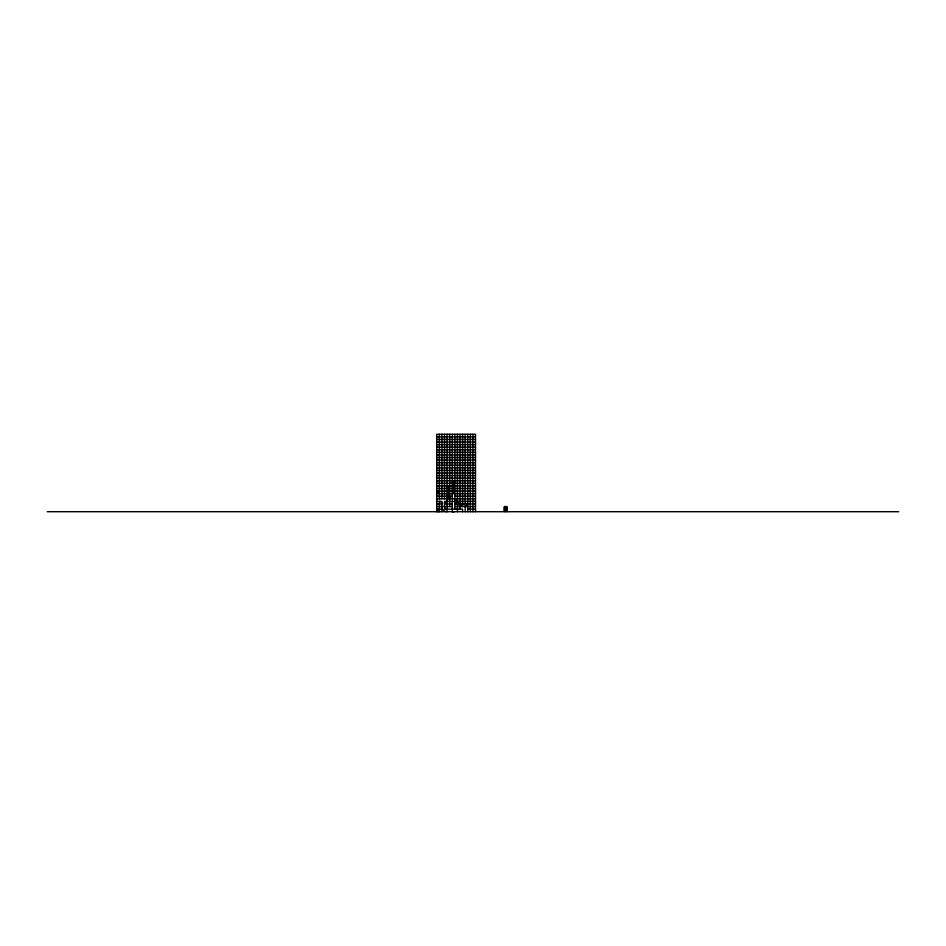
<?xml version="1.0" encoding="UTF-8"?>
<svg xmlns="http://www.w3.org/2000/svg" width="946" height="946" viewBox="0 0 946 946"><rect width="100%" height="100%" fill="white"/><g stroke="black" fill="none" stroke-linecap="round" stroke-linejoin="round"><path stroke-width="1.42" d="M447.482 493.646L448.392 492.748L449.291 493.646M447.091 488.491L448.392 485.901L449.681 488.491M447.091 491.069L448.392 488.491L449.681 491.069M452.259 483.323L453.548 480.745L454.837 483.323M465.16 506.548L466.449 503.97L467.738 506.548M447.896 490.312L447.482 498.814M453.524 484.033L453.288 485.393L453.642 484.056M453.524 486.611L453.288 487.97L453.642 486.634M453.524 489.2L453.288 490.548L453.642 489.212M453.524 491.778L453.288 493.126L453.642 491.79M436.768 436.863L475.483 436.863M436.768 439.452L475.483 439.452M436.768 442.03L475.483 442.03M436.768 444.608L475.483 444.608M436.768 447.186L475.483 447.186M436.768 449.776L475.483 449.776M436.768 452.354L475.483 452.354M436.768 454.931L475.483 454.931M436.768 457.509L475.483 457.509M436.768 460.099L475.483 460.099M436.768 462.677L475.483 462.677M436.768 465.255L475.483 465.255M436.768 467.832L475.483 467.832M436.768 470.422L475.483 470.422M436.768 473L475.483 473M436.768 475.578L475.483 475.578M436.768 478.168L475.483 478.168M436.768 480.745L475.483 480.745M436.768 483.323L475.483 483.323M436.768 485.901L475.483 485.901M436.768 488.491L475.483 488.491M436.768 491.069L475.483 491.069M475.483 493.646L436.768 493.646L438.069 491.069L439.358 493.646M436.768 496.224L452.259 496.224M454.837 496.224L475.483 496.224M449.421 496.484L447.091 496.532M447.091 496.816L449.681 496.745M447.091 497.111L449.681 497.005M447.091 497.395L449.681 497.395M447.091 497.679L449.681 497.513M447.091 497.963L449.681 498.034M447.091 498.258L449.681 498.294M447.091 498.542L449.681 498.554M436.768 498.814L475.483 498.814M457.415 500.741L455.487 498.814M436.768 501.392L441.936 501.392L441.936 511.715M457.415 501.392L475.483 501.392M457.415 503.331L455.487 501.392L444.514 501.392L444.514 506.548A2.578 2.578 0 0 0 447.091 509.137M460.004 503.331L458.065 501.392M436.768 503.97L441.936 503.97A2.578 2.578 0 0 0 439.358 501.392L439.358 511.715M452.259 503.97L444.514 503.97A2.578 2.578 0 0 1 447.091 501.392M454.837 503.97L475.483 503.97M460.004 505.909L458.065 503.97M462.582 505.909L460.643 503.97M436.768 506.548L452.259 506.548M454.837 506.548L475.483 506.548M504.348 507.198L506.926 507.198M504.348 507.848L506.926 507.848M504.348 508.487L506.926 508.487M436.768 509.137L441.936 509.137M444.514 509.137L462.582 509.137L462.582 511.715M467.738 509.137L475.483 509.137M504.348 509.137L506.926 509.137M436.768 509.386L439.358 509.386M436.768 509.646L439.358 509.646M436.768 509.906L439.358 509.906M504.348 509.776L506.926 509.776M436.768 510.166L439.358 510.166M436.768 510.426L439.358 510.426M504.348 510.426L506.926 510.426M436.768 510.686L439.358 510.686M436.768 510.935L439.358 510.935M504.348 511.065L506.926 511.065M436.768 511.195L439.358 511.195M436.768 511.455L439.358 511.455M47.3 511.715L898.7 511.715M448.877 490.312L449.291 498.814M506.926 511.715L506.926 506.548L504.348 506.548L504.348 511.715M475.483 511.715L475.483 434.285L436.768 434.285L436.768 511.715M472.905 434.285L472.905 511.715M470.328 434.285L470.328 511.715M467.738 434.285L467.738 511.715M465.16 434.285L465.16 511.715M462.582 434.285L462.582 506.548M460.004 434.285L460.004 509.137M457.415 434.285L457.415 511.715M454.837 434.285L454.837 508.759M454.447 511.715L452.649 511.715M452.259 434.285L452.259 498.968M452.259 500.907L452.259 511.715M449.681 434.285L449.681 506.548M447.091 434.285L447.091 511.715A5.168 5.168 0 0 1 441.936 506.548M444.514 434.285L444.514 498.814M441.936 434.285L441.936 498.814M439.358 434.285L439.358 498.814"/></g></svg>
